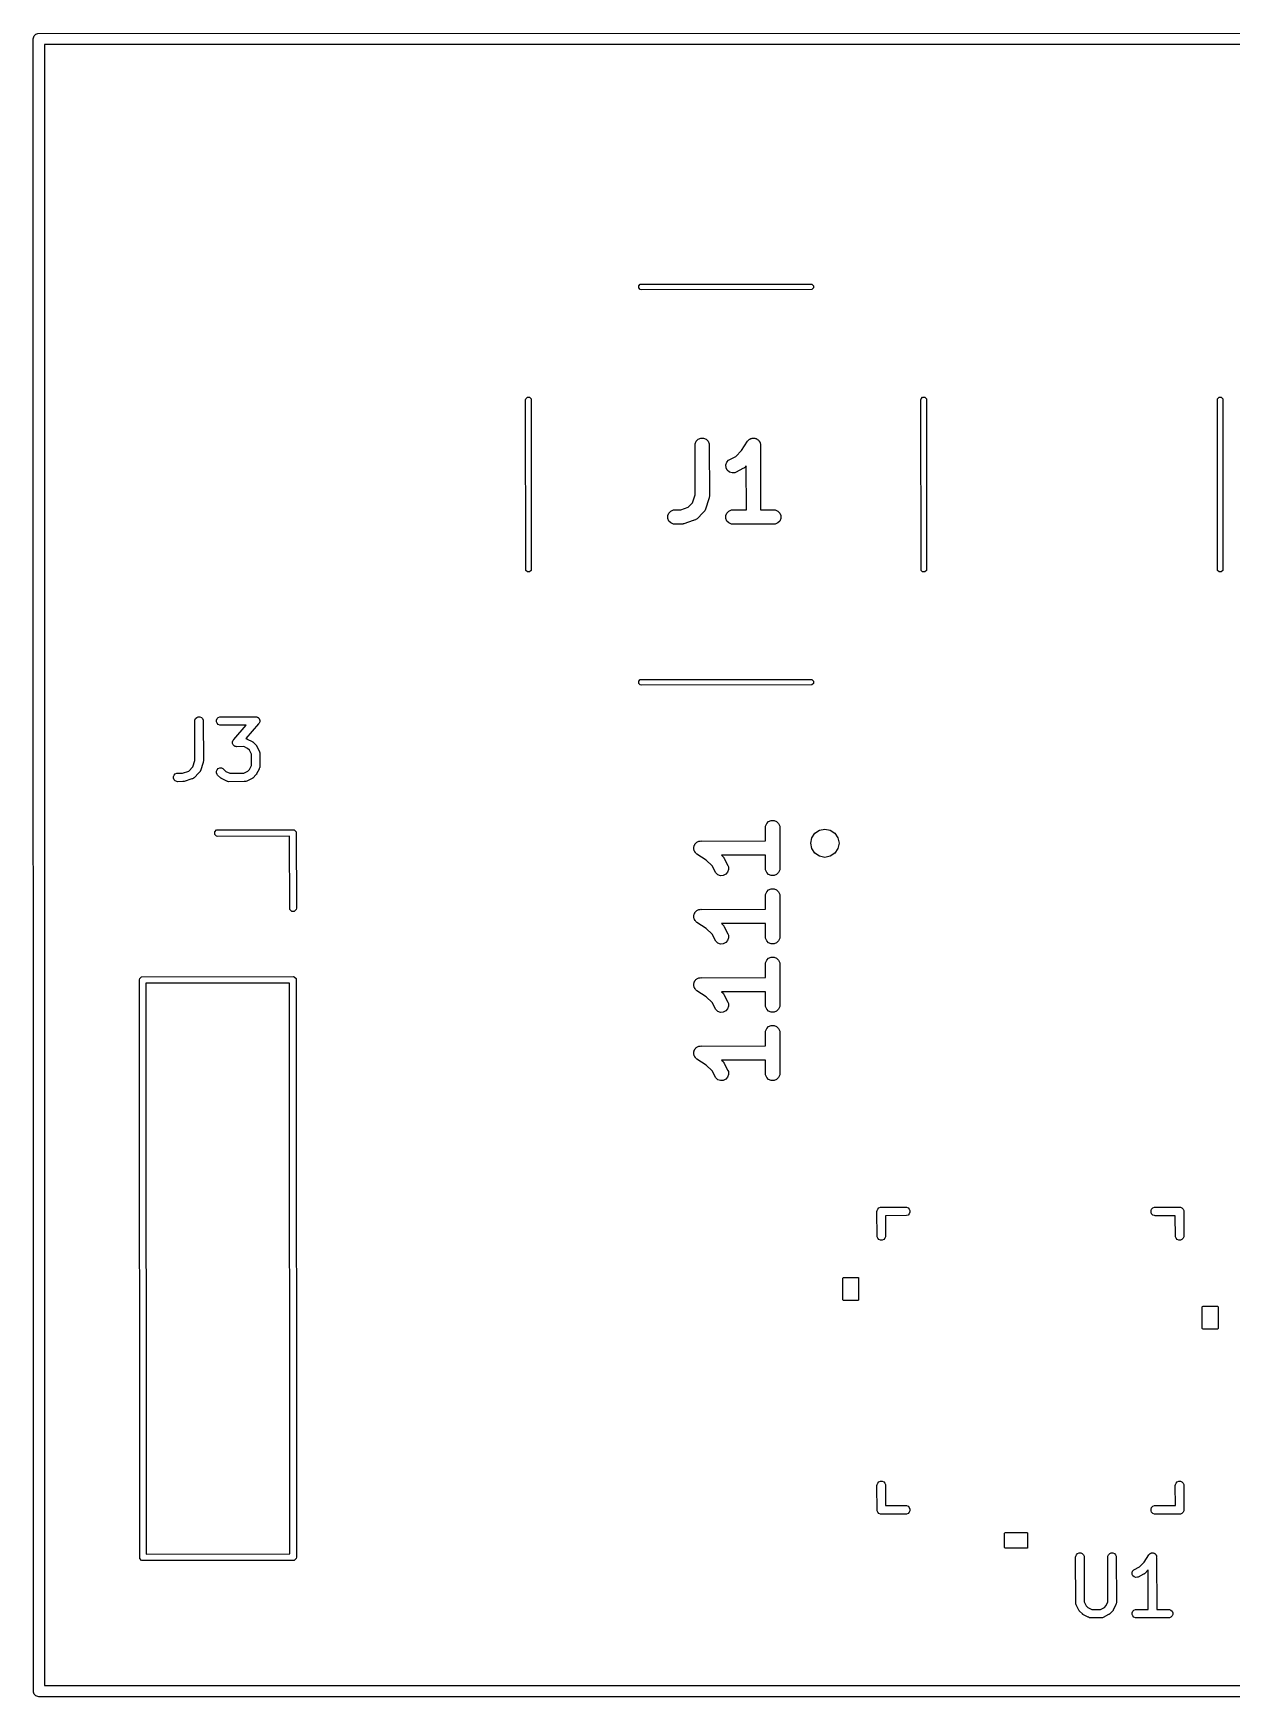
# Model space of a CAD drawing. Extents: x 117 to 159.6, y -111.3 to -81.9.
# Drawn here: x 117.05 to 138.27, y -111.35 to -81.9 of the extents above; entities that cross this region are included whole.
import ezdxf

# ---------------------------------------------------------------- set-up
doc = ezdxf.new("R2010")
doc.units = 0
doc.layers.add('BLACK', color=7, linetype='CONTINUOUS')

msp = doc.modelspace()

# ---------------------------------------------------------------- linework, layer by layer
at = {"layer": 'BLACK', "linetype": 'CONTINUOUS'}
for p, q in [((117.0496, -82), (117.051521, -81.980491)), ((117.051521, -111.269509), (117.0496, -82)), ((117.051521, -81.980491), (117.066453, -81.944443)), ((117.066453, -81.944443), (117.094043, -81.916853)), ((117.094043, -81.916853), (117.130091, -81.901921)), ((117.130091, -81.901921), (159.5, -81.9)), ((159.400006, -82.098084), (117.247686, -82.099995)), ((117.247686, -82.099995), (117.249593, -111.151915)), ((127.773806, -86.370866), (127.800866, -86.343806)), ((127.773806, -86.409134), (127.773806, -86.370866)), ((127.800866, -86.436194), (127.773806, -86.409134)), ((127.800866, -86.343806), (130.82, -86.34)), ((127.82, -86.44), (127.800866, -86.436194)), ((130.839134, -86.436194), (127.82, -86.44)), ((130.82, -86.34), (130.839134, -86.343806)), ((130.839134, -86.343806), (130.866194, -86.370866)), ((130.866194, -86.409134), (130.839134, -86.436194)), ((130.866194, -86.370866), (130.866194, -86.409134)), ((125.773806, -88.370866), (125.800866, -88.343806)), ((125.800866, -88.343806), (125.839134, -88.343806)), ((125.839134, -88.343806), (125.866194, -88.370866)), ((132.773806, -88.370866), (132.800866, -88.343806)), ((132.800866, -88.343806), (132.839134, -88.343806)), ((132.839134, -88.343806), (132.866194, -88.370866)), ((138.023806, -88.370866), (138.050866, -88.343806)), ((138.050866, -88.343806), (138.089134, -88.343806)), ((138.089134, -88.343806), (138.116194, -88.370866)), ((125.77, -88.39), (125.773806, -88.370866)), ((125.773806, -91.409134), (125.77, -88.39)), ((125.866194, -88.370866), (125.87, -91.39)), ((132.77, -88.39), (132.773806, -88.370866)), ((132.773806, -91.409134), (132.77, -88.39)), ((132.866194, -88.370866), (132.87, -91.39)), ((138.02, -88.39), (138.023806, -88.370866)), ((138.023806, -91.409134), (138.02, -88.39)), ((138.116194, -88.370866), (138.12, -91.39)), ((128.769667, -89.194318), (128.772107, -89.169542)), ((128.771971, -90.07443), (128.769667, -89.194318)), ((128.772107, -89.169542), (128.79107, -89.123761)), ((128.79107, -89.123761), (128.82611, -89.088721)), ((128.82611, -89.088721), (128.871891, -89.069758)), ((128.871891, -89.069758), (128.921443, -89.069758)), ((128.921443, -89.069758), (128.967224, -89.088721)), ((128.967224, -89.088721), (129.002264, -89.123761)), ((129.002264, -89.123761), (129.021227, -89.169542)), ((129.021227, -89.169542), (129.023667, -90.101461)), ((129.59116, -89.287885), (129.698138, -89.123871)), ((129.698138, -89.123871), (129.698195, -89.1238)), ((129.698195, -89.1238), (129.698212, -89.123761)), ((129.698212, -89.123761), (129.6983, -89.123672)), ((129.6983, -89.123672), (129.713912, -89.10461)), ((129.713912, -89.10461), (129.724359, -89.097613)), ((129.724359, -89.097613), (129.733252, -89.088721)), ((129.733252, -89.088721), (129.744749, -89.083958)), ((129.744749, -89.083958), (129.755085, -89.077037)), ((129.755085, -89.077037), (129.767412, -89.074571)), ((129.767412, -89.074571), (129.779033, -89.069758)), ((129.779033, -89.069758), (129.791478, -89.069758)), ((129.791478, -89.069758), (129.803677, -89.067318)), ((129.803677, -89.067318), (129.81601, -89.069758)), ((129.81601, -89.069758), (129.828585, -89.069758)), ((129.828585, -89.069758), (129.840082, -89.07452)), ((129.840082, -89.07452), (129.852287, -89.076935)), ((129.852287, -89.076935), (129.862747, -89.083908)), ((129.862747, -89.083908), (129.874366, -89.088721)), ((129.874366, -89.088721), (129.883164, -89.097519)), ((129.883164, -89.097519), (129.893517, -89.104421)), ((129.893517, -89.104421), (129.900513, -89.114868)), ((129.900513, -89.114868), (129.909406, -89.123761)), ((129.909406, -89.123761), (129.914168, -89.135258)), ((129.914168, -89.135258), (129.92109, -89.145594)), ((129.92109, -89.145594), (129.923555, -89.157921)), ((129.923555, -89.157921), (129.928369, -89.169542)), ((129.928369, -89.169542), (129.928392, -89.182105)), ((129.928392, -89.182105), (129.930809, -89.194186)), ((129.930809, -89.194186), (129.928438, -89.20617)), ((129.928438, -89.20617), (129.930571, -90.338085)), ((129.314949, -89.541291), (129.33062, -89.49428)), ((129.33062, -89.49428), (129.363087, -89.456845)), ((129.363087, -89.456845), (129.491278, -89.390287)), ((129.491278, -89.390287), (129.59116, -89.287885)), ((129.318462, -89.590719), (129.314949, -89.541291)), ((129.340622, -89.63504), (129.318462, -89.590719)), ((129.378057, -89.667507), (129.340622, -89.63504)), ((129.425068, -89.683178), (129.378057, -89.667507)), ((129.474496, -89.679665), (129.425068, -89.683178)), ((129.497748, -89.670767), (129.474496, -89.679665)), ((129.618436, -89.608105), (129.497748, -89.670767)), ((129.632463, -89.602295), (129.618436, -89.608105)), ((129.637346, -89.598287), (129.632463, -89.602295)), ((129.63977, -89.597029), (129.637346, -89.598287)), ((129.641968, -89.594493), (129.63977, -89.597029)), ((129.651708, -89.586501), (129.641968, -89.594493)), ((129.677498, -89.560059), (129.651708, -89.586501)), ((129.678965, -90.338903), (129.677498, -89.560059)), ((128.727782, -90.21216), (128.771971, -90.07443)), ((129.023667, -90.101461), (129.022432, -90.114)), ((129.022432, -90.114), (129.02267, -90.117347)), ((128.288297, -90.439542), (128.30726, -90.393761)), ((128.30726, -90.393761), (128.3423, -90.358721)), ((128.3423, -90.358721), (128.388081, -90.339758)), ((128.388081, -90.339758), (128.518346, -90.337576)), ((128.518346, -90.337576), (128.649812, -90.292098)), ((128.649812, -90.292098), (128.727782, -90.21216)), ((128.911503, -90.384494), (128.805041, -90.493644)), ((128.914056, -90.383218), (128.911503, -90.384494)), ((128.92455, -90.371117), (128.914056, -90.383218)), ((128.941787, -90.353446), (128.92455, -90.371117)), ((128.943533, -90.34923), (128.941787, -90.353446)), ((128.946523, -90.345783), (128.943533, -90.34923)), ((128.956673, -90.323051), (128.946523, -90.345783)), ((129.014975, -90.141328), (128.956673, -90.323051)), ((129.021227, -90.126237), (129.014975, -90.141328)), ((129.021851, -90.119899), (129.021227, -90.126237)), ((129.02267, -90.117347), (129.021851, -90.119899)), ((129.316392, -90.439542), (129.335355, -90.393761)), ((129.335355, -90.393761), (129.370395, -90.358721)), ((129.370395, -90.358721), (129.416176, -90.339758)), ((129.416176, -90.339758), (129.678965, -90.338903)), ((129.930571, -90.338085), (130.166667, -90.337318)), ((130.166667, -90.337318), (130.191443, -90.339758)), ((130.191443, -90.339758), (130.237224, -90.358721)), ((130.237224, -90.358721), (130.272264, -90.393761)), ((130.272264, -90.393761), (130.291227, -90.439542)), ((128.288297, -90.489094), (128.288297, -90.439542)), ((128.30726, -90.534875), (128.288297, -90.489094)), ((128.3423, -90.569915), (128.30726, -90.534875)), ((128.388081, -90.588878), (128.3423, -90.569915)), ((128.412857, -90.591318), (128.388081, -90.588878)), ((128.534956, -90.589273), (128.412857, -90.591318)), ((128.549694, -90.590321), (128.534956, -90.589273)), ((128.555837, -90.588923), (128.549694, -90.590321)), ((128.558585, -90.588878), (128.555837, -90.588923)), ((128.561682, -90.587595), (128.558585, -90.588878)), ((128.57397, -90.584801), (128.561682, -90.587595)), ((128.737005, -90.528402), (128.57397, -90.584801)), ((128.740016, -90.528402), (128.737005, -90.528402)), ((128.755262, -90.522086), (128.740016, -90.528402)), ((128.778132, -90.514175), (128.755262, -90.522086)), ((128.78158, -90.511184), (128.778132, -90.514175)), ((128.785796, -90.509438), (128.78158, -90.511184)), ((128.805041, -90.493644), (128.785796, -90.509438)), ((129.316392, -90.489094), (129.316392, -90.439542)), ((129.335355, -90.534875), (129.316392, -90.489094)), ((129.370395, -90.569915), (129.335355, -90.534875)), ((129.416176, -90.588878), (129.370395, -90.569915)), ((129.440952, -90.591318), (129.416176, -90.588878)), ((130.191443, -90.588878), (129.440952, -90.591318)), ((130.237224, -90.569915), (130.191443, -90.588878)), ((130.272264, -90.534875), (130.237224, -90.569915)), ((130.291227, -90.489094), (130.272264, -90.534875)), ((130.291227, -90.439542), (130.291227, -90.489094)), ((125.800866, -91.436194), (125.773806, -91.409134)), ((125.839134, -91.436194), (125.800866, -91.436194)), ((125.866194, -91.409134), (125.839134, -91.436194)), ((125.87, -91.39), (125.866194, -91.409134)), ((132.800866, -91.436194), (132.773806, -91.409134)), ((132.839134, -91.436194), (132.800866, -91.436194)), ((132.866194, -91.409134), (132.839134, -91.436194)), ((132.87, -91.39), (132.866194, -91.409134)), ((138.050866, -91.436194), (138.023806, -91.409134)), ((138.089134, -91.436194), (138.050866, -91.436194)), ((138.116194, -91.409134), (138.089134, -91.436194)), ((138.12, -91.39), (138.116194, -91.409134)), ((127.773806, -93.370866), (127.800866, -93.343806)), ((127.800866, -93.343806), (130.82, -93.34)), ((130.82, -93.34), (130.839134, -93.343806)), ((130.839134, -93.343806), (130.866194, -93.370866)), ((127.773806, -93.409134), (127.773806, -93.370866)), ((127.800866, -93.436194), (127.773806, -93.409134)), ((127.82, -93.44), (127.800866, -93.436194)), ((130.839134, -93.436194), (127.82, -93.44)), ((130.866194, -93.409134), (130.839134, -93.436194)), ((130.866194, -93.370866), (130.866194, -93.409134)), ((119.911666, -94.074819), (119.913107, -94.060187)), ((119.913046, -94.773014), (119.911666, -94.074819)), ((119.913107, -94.060187), (119.924306, -94.033151)), ((119.924306, -94.033151), (119.944998, -94.012459)), ((119.944998, -94.012459), (119.972034, -94.00126)), ((119.972034, -94.00126), (120.001298, -94.00126)), ((120.001298, -94.00126), (120.028334, -94.012459)), ((120.028334, -94.012459), (120.049026, -94.033151)), ((120.049026, -94.033151), (120.060225, -94.060187)), ((120.060225, -94.060187), (120.061666, -94.789104)), ((120.29406, -94.060187), (120.305259, -94.033151)), ((120.29406, -94.089451), (120.29406, -94.060187)), ((120.305259, -94.116487), (120.29406, -94.089451)), ((120.305259, -94.033151), (120.325951, -94.012459)), ((120.325951, -94.137179), (120.305259, -94.116487)), ((120.325951, -94.012459), (120.352987, -94.00126)), ((120.352987, -94.148378), (120.325951, -94.137179)), ((120.352987, -94.00126), (120.986666, -93.999819)), ((120.367619, -94.149819), (120.352987, -94.148378)), ((120.82289, -94.148783), (120.367619, -94.149819)), ((120.599105, -94.40597), (120.82289, -94.148783)), ((121.040893, -94.124619), (120.81571, -94.383413)), ((120.986666, -93.999819), (120.994404, -94.000581)), ((120.994404, -94.000581), (120.996372, -94.00045)), ((120.996372, -94.00045), (120.997727, -94.000908)), ((120.997727, -94.000908), (121.001298, -94.00126)), ((121.001298, -94.00126), (121.012555, -94.005923)), ((121.012555, -94.005923), (121.024093, -94.009825)), ((121.024093, -94.009825), (121.025997, -94.01149)), ((121.025997, -94.01149), (121.028334, -94.012459)), ((121.028334, -94.012459), (121.036944, -94.021069)), ((121.036944, -94.021069), (121.046117, -94.029095)), ((121.049026, -94.116487), (121.040893, -94.124619)), ((121.046117, -94.029095), (121.047239, -94.031364)), ((121.047239, -94.031364), (121.049026, -94.033151)), ((121.049026, -94.033151), (121.053686, -94.044401)), ((121.049985, -94.11417), (121.049026, -94.116487)), ((121.05166, -94.112246), (121.049985, -94.11417)), ((121.055561, -94.100708), (121.05166, -94.112246)), ((121.053686, -94.044401), (121.059089, -94.055327)), ((121.060225, -94.089451), (121.055561, -94.100708)), ((121.059089, -94.055327), (121.059257, -94.05785)), ((121.059257, -94.05785), (121.060225, -94.060187)), ((121.060225, -94.060187), (121.060225, -94.072371)), ((121.060225, -94.072371), (121.061035, -94.084525)), ((121.061035, -94.084525), (121.060225, -94.08692)), ((121.060225, -94.08692), (121.060225, -94.089451)), ((120.578964, -94.446065), (120.579774, -94.443669)), ((120.579774, -94.458218), (120.578964, -94.446065)), ((120.579774, -94.441139), (120.584437, -94.429881)), ((120.579774, -94.443669), (120.579774, -94.441139)), ((120.579774, -94.470403), (120.579774, -94.458218)), ((120.580741, -94.472739), (120.579774, -94.470403)), ((120.58091, -94.475263), (120.580741, -94.472739)), ((120.586312, -94.486188), (120.58091, -94.475263)), ((120.584437, -94.429881), (120.588339, -94.418344)), ((120.590973, -94.497439), (120.586312, -94.486188)), ((120.588339, -94.418344), (120.590013, -94.416419)), ((120.590013, -94.416419), (120.590973, -94.414103)), ((120.590973, -94.414103), (120.599105, -94.40597)), ((120.592759, -94.499225), (120.590973, -94.497439)), ((120.593882, -94.501495), (120.592759, -94.499225)), ((120.603054, -94.50952), (120.593882, -94.501495)), ((120.611665, -94.518131), (120.603054, -94.50952)), ((120.614001, -94.519099), (120.611665, -94.518131)), ((120.615906, -94.520765), (120.614001, -94.519099)), ((120.627443, -94.524666), (120.615906, -94.520765)), ((120.638701, -94.52933), (120.627443, -94.524666)), ((120.642271, -94.529681), (120.638701, -94.52933)), ((120.643627, -94.53014), (120.642271, -94.529681)), ((120.645594, -94.530008), (120.643627, -94.53014)), ((120.653333, -94.530771), (120.645594, -94.530008)), ((120.776642, -94.529642), (120.653333, -94.530771)), ((120.845024, -94.562823), (120.776642, -94.529642)), ((120.81571, -94.383413), (120.815999, -94.383434)), ((120.815999, -94.383434), (120.828992, -94.389738)), ((120.828992, -94.389738), (120.837858, -94.393411)), ((120.837858, -94.393411), (120.83908, -94.394633)), ((120.83908, -94.394633), (120.924969, -94.436308)), ((120.924969, -94.436308), (120.931268, -94.440272)), ((120.931268, -94.440272), (120.933096, -94.44103)), ((120.933096, -94.44103), (120.934266, -94.44216)), ((120.934266, -94.44216), (120.937412, -94.44414)), ((120.937412, -94.44414), (120.943044, -94.450634)), ((120.943044, -94.450634), (120.99208, -94.497976)), ((120.99208, -94.497976), (120.996798, -94.503725)), ((120.996798, -94.503725), (120.998297, -94.505025)), ((120.998297, -94.505025), (120.999024, -94.506438)), ((120.999024, -94.506438), (121.001407, -94.509341)), ((121.001407, -94.509341), (121.005056, -94.518151)), ((121.005056, -94.518151), (121.053748, -94.612706)), ((119.875195, -94.889957), (119.913046, -94.773014)), ((120.056347, -94.813096), (120.010198, -94.955678)), ((120.060225, -94.803736), (120.056347, -94.813096)), ((120.060595, -94.799972), (120.060225, -94.803736)), ((120.061077, -94.798485), (120.060595, -94.799972)), ((120.061666, -94.789104), (120.060936, -94.79651)), ((120.060936, -94.79651), (120.061077, -94.798485)), ((120.876351, -94.593067), (120.845024, -94.562823)), ((120.911754, -94.661818), (120.876351, -94.593067)), ((120.91291, -94.864554), (120.911754, -94.661818)), ((121.053748, -94.612706), (121.059003, -94.626437)), ((121.059003, -94.626437), (121.059194, -94.629126)), ((121.059194, -94.629126), (121.060225, -94.631615)), ((121.060225, -94.631615), (121.060299, -94.644684)), ((121.060299, -94.644684), (121.061077, -94.655627)), ((121.061077, -94.655627), (121.060373, -94.657736)), ((121.060373, -94.657736), (121.061666, -94.884342)), ((119.532155, -95.060187), (119.543354, -95.033151)), ((119.532155, -95.089451), (119.532155, -95.060187)), ((119.543354, -95.116487), (119.532155, -95.089451)), ((119.543354, -95.033151), (119.564046, -95.012459)), ((119.564046, -95.137179), (119.543354, -95.116487)), ((119.564046, -95.012459), (119.591082, -95.00126)), ((119.591082, -95.00126), (119.692165, -94.999934)), ((119.692165, -94.999934), (119.805437, -94.961076)), ((119.856459, -95.100759), (119.724669, -95.14597)), ((119.805437, -94.961076), (119.875195, -94.889957)), ((119.858441, -95.100759), (119.856459, -95.100759)), ((119.867993, -95.096802), (119.858441, -95.100759)), ((119.880951, -95.092357), (119.867993, -95.096802)), ((119.882986, -95.090591), (119.880951, -95.092357)), ((119.885477, -95.08956), (119.882986, -95.090591)), ((119.896842, -95.080233), (119.885477, -95.08956)), ((119.983325, -94.992063), (119.896842, -95.080233)), ((119.98503, -94.991211), (119.983325, -94.992063)), ((119.991665, -94.98356), (119.98503, -94.991211)), ((120.001408, -94.973628), (119.991665, -94.98356)), ((120.002438, -94.971139), (120.001408, -94.973628)), ((120.004204, -94.969104), (120.002438, -94.971139)), ((120.010198, -94.955678), (120.004204, -94.969104)), ((120.29406, -94.964948), (120.305259, -94.937912)), ((120.29406, -94.994211), (120.29406, -94.964948)), ((120.305258, -95.021247), (120.29406, -94.994211)), ((120.314585, -95.032612), (120.305258, -95.021247)), ((120.305259, -94.937912), (120.325952, -94.917219)), ((120.36362, -95.079953), (120.314585, -95.032612)), ((120.325952, -94.917219), (120.352988, -94.906021)), ((120.352988, -94.906021), (120.382251, -94.906021)), ((120.369254, -95.08645), (120.36362, -95.079953)), ((120.372399, -95.088429), (120.369254, -95.08645)), ((120.37357, -95.08956), (120.372399, -95.088429)), ((120.375397, -95.090317), (120.37357, -95.08956)), ((120.381697, -95.094282), (120.375397, -95.090317)), ((120.467586, -95.135957), (120.381697, -95.094282)), ((120.382251, -94.906021), (120.409287, -94.91722)), ((120.409287, -94.91722), (120.461642, -94.967767)), ((120.461642, -94.967767), (120.530327, -95.001094)), ((120.530327, -95.001094), (120.780646, -94.999893)), ((120.780646, -94.999893), (120.849368, -94.964504)), ((120.924285, -95.093209), (120.829731, -95.141901)), ((120.849368, -94.964504), (120.879614, -94.933175)), ((120.879614, -94.933175), (120.91291, -94.864554)), ((120.933096, -95.08956), (120.924285, -95.093209)), ((120.935998, -95.087177), (120.933096, -95.08956)), ((120.937412, -95.08645), (120.935998, -95.087177)), ((120.938712, -95.08495), (120.937412, -95.08645)), ((120.944462, -95.080232), (120.938712, -95.08495)), ((120.991803, -95.031195), (120.944462, -95.080232)), ((120.998297, -95.025564), (120.991803, -95.031195)), ((121.000276, -95.022418), (120.998297, -95.025564)), ((121.001408, -95.021247), (121.000276, -95.022418)), ((121.002165, -95.019417), (121.001408, -95.021247)), ((121.006129, -95.013121), (121.002165, -95.019417)), ((121.047804, -94.927231), (121.006129, -95.013121)), ((121.049026, -94.92601), (121.047804, -94.927231)), ((121.052695, -94.91715), (121.049026, -94.92601)), ((121.059003, -94.904152), (121.052695, -94.91715)), ((121.059194, -94.901462), (121.059003, -94.904152)), ((121.060225, -94.898974), (121.059194, -94.901462)), ((121.061666, -94.884342), (121.060225, -94.898974)), ((119.591082, -95.148378), (119.564046, -95.137179)), ((119.605714, -95.149819), (119.591082, -95.148378)), ((119.701031, -95.148568), (119.605714, -95.149819)), ((119.710332, -95.14923), (119.701031, -95.148568)), ((119.713986, -95.148398), (119.710332, -95.14923)), ((119.715584, -95.148378), (119.713986, -95.148398)), ((119.717415, -95.147619), (119.715584, -95.148378)), ((119.724669, -95.14597), (119.717415, -95.147619)), ((120.468808, -95.137179), (120.467586, -95.135957)), ((120.477667, -95.140848), (120.468808, -95.137179)), ((120.490666, -95.147156), (120.477667, -95.140848)), ((120.493355, -95.147347), (120.490666, -95.147156)), ((120.495844, -95.148378), (120.493355, -95.147347)), ((120.510476, -95.149819), (120.495844, -95.148378)), ((120.78463, -95.148503), (120.510476, -95.149819)), ((120.786809, -95.14923), (120.78463, -95.148503)), ((120.797929, -95.148439), (120.786809, -95.14923)), ((120.810822, -95.148378), (120.797929, -95.148439)), ((120.813311, -95.147346), (120.810822, -95.148378)), ((120.815999, -95.147156), (120.813311, -95.147346)), ((120.829731, -95.141901), (120.815999, -95.147156)), ((120.264567, -96.037039), (120.297039, -96.004567)), ((120.297039, -96.004567), (121.65, -96)), ((121.65, -96), (121.672961, -96.004567)), ((121.672961, -96.004567), (121.705433, -96.037039)), ((130.017318, -95.962856), (130.019758, -95.93808)), ((130.018085, -96.198951), (130.017318, -95.962856)), ((130.019758, -95.93808), (130.038721, -95.892299)), ((130.038721, -95.892299), (130.073761, -95.857259)), ((130.073761, -95.857259), (130.119542, -95.838296)), ((130.119542, -95.838296), (130.169094, -95.838296)), ((130.169094, -95.838296), (130.214875, -95.857259)), ((130.214875, -95.857259), (130.249915, -95.892299)), ((130.249915, -95.892299), (130.268878, -95.93808)), ((130.268878, -95.93808), (130.271318, -96.688571)), ((130.974329, -96.00903), (131.07, -95.99)), ((131.07, -95.99), (131.165671, -96.00903)), ((120.264567, -96.082961), (120.264567, -96.037039)), ((120.297039, -96.115433), (120.264567, -96.082961)), ((120.32, -96.12), (120.297039, -96.115433)), ((121.590188, -96.115712), (120.32, -96.12)), ((121.594567, -97.412961), (121.590188, -96.115712)), ((121.705433, -96.037039), (121.71, -97.39)), ((128.749758, -96.300938), (128.75452, -96.28944)), ((128.749758, -96.313512), (128.749758, -96.300938)), ((128.75452, -96.28944), (128.756935, -96.277235)), ((128.756935, -96.277235), (128.763909, -96.266773)), ((128.763909, -96.266773), (128.768721, -96.255157)), ((128.768721, -96.255157), (128.777519, -96.246359)), ((128.777519, -96.246359), (128.784421, -96.236006)), ((128.784421, -96.236006), (128.794869, -96.229008)), ((128.794869, -96.229008), (128.803761, -96.220117)), ((128.803761, -96.220117), (128.815255, -96.215355)), ((128.815255, -96.215355), (128.825594, -96.208432)), ((128.825594, -96.208432), (128.837924, -96.205965)), ((128.837924, -96.205965), (128.849542, -96.201154)), ((128.849542, -96.201154), (128.862103, -96.20113)), ((128.862103, -96.20113), (128.874186, -96.198714)), ((128.874186, -96.198714), (128.88617, -96.201084)), ((128.88617, -96.201084), (130.018085, -96.198951)), ((130.82, -96.24), (130.83903, -96.144329)), ((130.83903, -96.335671), (130.82, -96.24)), ((130.83903, -96.144329), (130.893223, -96.063223)), ((130.893223, -96.063223), (130.974329, -96.00903)), ((131.165671, -96.00903), (131.246777, -96.063223)), ((131.246777, -96.063223), (131.30097, -96.144329)), ((131.30097, -96.144329), (131.32, -96.24)), ((131.32, -96.24), (131.30097, -96.335671)), ((128.747318, -96.325846), (128.749758, -96.313512)), ((128.749758, -96.338046), (128.747318, -96.325846)), ((128.749758, -96.35049), (128.749758, -96.338046)), ((128.754569, -96.362107), (128.749758, -96.35049)), ((128.757036, -96.374438), (128.754569, -96.362107)), ((128.763959, -96.384776), (128.757036, -96.374438)), ((128.768721, -96.396271), (128.763959, -96.384776)), ((128.777612, -96.405162), (128.768721, -96.396271)), ((128.78461, -96.415611), (128.777612, -96.405162)), ((128.803666, -96.431216), (128.78461, -96.415611)), ((128.803761, -96.431311), (128.803666, -96.431216)), ((128.803803, -96.431328), (128.803761, -96.431311)), ((128.803871, -96.431384), (128.803803, -96.431328)), ((128.967884, -96.538361), (128.803871, -96.431384)), ((129.070286, -96.638242), (128.967884, -96.538361)), ((130.018903, -96.450557), (129.240059, -96.452024)), ((129.240059, -96.452024), (129.266501, -96.477815)), ((129.266501, -96.477815), (129.274493, -96.487554)), ((129.274493, -96.487554), (129.277029, -96.489753)), ((129.277029, -96.489753), (129.278287, -96.492176)), ((129.278287, -96.492176), (129.282295, -96.49706)), ((129.282295, -96.49706), (129.288104, -96.511085)), ((129.288104, -96.511085), (129.350767, -96.631775)), ((130.019758, -96.713347), (130.018903, -96.450557)), ((130.893223, -96.416777), (130.83903, -96.335671)), ((130.974329, -96.47097), (130.893223, -96.416777)), ((131.07, -96.49), (130.974329, -96.47097)), ((131.165671, -96.47097), (131.07, -96.49)), ((131.246777, -96.416777), (131.165671, -96.47097)), ((131.30097, -96.335671), (131.246777, -96.416777)), ((129.136845, -96.766436), (129.070286, -96.638242)), ((129.17428, -96.798903), (129.136845, -96.766436)), ((129.221291, -96.814574), (129.17428, -96.798903)), ((129.270719, -96.811061), (129.221291, -96.814574)), ((129.31504, -96.788901), (129.270719, -96.811061)), ((129.347507, -96.751466), (129.31504, -96.788901)), ((129.363178, -96.704455), (129.347507, -96.751466)), ((129.350767, -96.631775), (129.359665, -96.655027)), ((129.359665, -96.655027), (129.363178, -96.704455)), ((130.038721, -96.759128), (130.019758, -96.713347)), ((130.073761, -96.794168), (130.038721, -96.759128)), ((130.119542, -96.813131), (130.073761, -96.794168)), ((130.169094, -96.813131), (130.119542, -96.813131)), ((130.214875, -96.794168), (130.169094, -96.813131)), ((130.249915, -96.759128), (130.214875, -96.794168)), ((130.268878, -96.713347), (130.249915, -96.759128)), ((130.271318, -96.688571), (130.268878, -96.713347)), ((130.017318, -97.17238), (130.019758, -97.147604)), ((130.018085, -97.408475), (130.017318, -97.17238)), ((130.019758, -97.147604), (130.038721, -97.101823)), ((130.038721, -97.101823), (130.073761, -97.066783)), ((130.073761, -97.066783), (130.119542, -97.04782)), ((130.119542, -97.04782), (130.169094, -97.04782)), ((130.169094, -97.04782), (130.214875, -97.066783)), ((130.214875, -97.066783), (130.249915, -97.101823)), ((130.249915, -97.101823), (130.268878, -97.147604)), ((130.268878, -97.147604), (130.271318, -97.898095)), ((121.627039, -97.445433), (121.594567, -97.412961)), ((121.672961, -97.445433), (121.627039, -97.445433)), ((121.705433, -97.412961), (121.672961, -97.445433)), ((121.71, -97.39), (121.705433, -97.412961)), ((128.756935, -97.486759), (128.763909, -97.476297)), ((128.763909, -97.476297), (128.768721, -97.464681)), ((128.768721, -97.464681), (128.777519, -97.455883)), ((128.777519, -97.455883), (128.784421, -97.44553)), ((128.784421, -97.44553), (128.794869, -97.438532)), ((128.794869, -97.438532), (128.803761, -97.429641)), ((128.803761, -97.429641), (128.815255, -97.424879)), ((128.815255, -97.424879), (128.825594, -97.417956)), ((128.825594, -97.417956), (128.837924, -97.415489)), ((128.837924, -97.415489), (128.849542, -97.410678)), ((128.849542, -97.410678), (128.862103, -97.410654)), ((128.862103, -97.410654), (128.874186, -97.408238)), ((128.874186, -97.408238), (128.88617, -97.410608)), ((128.88617, -97.410608), (130.018085, -97.408475)), ((128.747318, -97.53537), (128.749758, -97.523036)), ((128.749758, -97.54757), (128.747318, -97.53537)), ((128.749758, -97.510462), (128.75452, -97.498964)), ((128.749758, -97.523036), (128.749758, -97.510462)), ((128.749758, -97.560014), (128.749758, -97.54757)), ((128.754569, -97.571631), (128.749758, -97.560014)), ((128.75452, -97.498964), (128.756935, -97.486759)), ((128.757036, -97.583962), (128.754569, -97.571631)), ((128.763959, -97.5943), (128.757036, -97.583962)), ((128.768721, -97.605795), (128.763959, -97.5943)), ((128.777612, -97.614686), (128.768721, -97.605795)), ((128.78461, -97.625135), (128.777612, -97.614686)), ((128.803666, -97.64074), (128.78461, -97.625135)), ((128.803761, -97.640835), (128.803666, -97.64074)), ((128.803803, -97.640852), (128.803761, -97.640835)), ((128.803871, -97.640908), (128.803803, -97.640852)), ((128.967884, -97.747885), (128.803871, -97.640908)), ((129.070286, -97.847766), (128.967884, -97.747885)), ((130.018903, -97.660081), (129.240059, -97.661548)), ((129.240059, -97.661548), (129.266501, -97.687339)), ((129.266501, -97.687339), (129.274493, -97.697078)), ((129.274493, -97.697078), (129.277029, -97.699277)), ((129.277029, -97.699277), (129.278287, -97.7017)), ((129.278287, -97.7017), (129.282295, -97.706584)), ((129.282295, -97.706584), (129.288104, -97.720609)), ((129.288104, -97.720609), (129.350767, -97.841299)), ((130.019758, -97.922871), (130.018903, -97.660081)), ((129.136845, -97.97596), (129.070286, -97.847766)), ((129.17428, -98.008427), (129.136845, -97.97596)), ((129.221291, -98.024098), (129.17428, -98.008427)), ((129.270719, -98.020585), (129.221291, -98.024098)), ((129.31504, -97.998425), (129.270719, -98.020585)), ((129.347507, -97.96099), (129.31504, -97.998425)), ((129.363178, -97.913979), (129.347507, -97.96099)), ((129.350767, -97.841299), (129.359665, -97.864551)), ((129.359665, -97.864551), (129.363178, -97.913979)), ((130.038721, -97.968652), (130.019758, -97.922871)), ((130.073761, -98.003692), (130.038721, -97.968652)), ((130.119542, -98.022655), (130.073761, -98.003692)), ((130.169094, -98.022655), (130.119542, -98.022655)), ((130.214875, -98.003692), (130.169094, -98.022655)), ((130.249915, -97.968652), (130.214875, -98.003692)), ((130.268878, -97.922871), (130.249915, -97.968652)), ((130.271318, -97.898095), (130.268878, -97.922871)), ((130.017318, -98.381904), (130.019758, -98.357128)), ((130.019758, -98.357128), (130.038721, -98.311347)), ((130.038721, -98.311347), (130.073761, -98.276307)), ((130.073761, -98.276307), (130.119542, -98.257344)), ((130.119542, -98.257344), (130.169094, -98.257344)), ((130.169094, -98.257344), (130.214875, -98.276307)), ((130.214875, -98.276307), (130.249915, -98.311347)), ((130.249915, -98.311347), (130.268878, -98.357128)), ((130.268878, -98.357128), (130.271318, -99.107619)), ((118.93, -98.66), (118.934567, -98.637039)), ((118.934567, -98.637039), (118.967039, -98.604567)), ((118.967039, -98.604567), (121.65, -98.6)), ((121.65, -98.6), (121.672961, -98.604567)), ((121.672961, -98.604567), (121.705433, -98.637039)), ((121.705433, -98.637039), (121.71, -108.88)), ((128.777519, -98.665407), (128.784421, -98.655054)), ((128.784421, -98.655054), (128.794869, -98.648056)), ((128.794869, -98.648056), (128.803761, -98.639165)), ((128.803761, -98.639165), (128.815255, -98.634403)), ((128.815255, -98.634403), (128.825594, -98.62748)), ((128.825594, -98.62748), (128.837924, -98.625013)), ((128.837924, -98.625013), (128.849542, -98.620202)), ((128.849542, -98.620202), (128.862103, -98.620178)), ((128.862103, -98.620178), (128.874186, -98.617762)), ((128.874186, -98.617762), (128.88617, -98.620132)), ((128.88617, -98.620132), (130.018085, -98.617999)), ((130.018085, -98.617999), (130.017318, -98.381904)), ((118.934567, -108.902961), (118.93, -98.66)), ((121.590024, -98.715574), (119.045469, -98.719905)), ((119.045469, -98.719905), (119.049975, -108.824425)), ((121.59453, -108.820094), (121.590024, -98.715574)), ((128.747318, -98.744894), (128.749758, -98.73256)), ((128.749758, -98.757094), (128.747318, -98.744894)), ((128.749758, -98.719986), (128.75452, -98.708488)), ((128.749758, -98.73256), (128.749758, -98.719986)), ((128.749758, -98.769538), (128.749758, -98.757094)), ((128.754569, -98.781155), (128.749758, -98.769538)), ((128.75452, -98.708488), (128.756935, -98.696283)), ((128.757036, -98.793486), (128.754569, -98.781155)), ((128.756935, -98.696283), (128.763909, -98.685821)), ((128.763959, -98.803824), (128.757036, -98.793486)), ((128.763909, -98.685821), (128.768721, -98.674205)), ((128.768721, -98.815319), (128.763959, -98.803824)), ((128.768721, -98.674205), (128.777519, -98.665407)), ((128.777612, -98.82421), (128.768721, -98.815319)), ((128.78461, -98.834659), (128.777612, -98.82421)), ((128.803666, -98.850264), (128.78461, -98.834659)), ((128.803761, -98.850359), (128.803666, -98.850264)), ((128.803803, -98.850376), (128.803761, -98.850359)), ((128.803871, -98.850432), (128.803803, -98.850376)), ((128.967884, -98.957409), (128.803871, -98.850432)), ((130.018903, -98.869605), (129.240059, -98.871072)), ((129.240059, -98.871072), (129.266501, -98.896863)), ((129.266501, -98.896863), (129.274493, -98.906602)), ((129.274493, -98.906602), (129.277029, -98.908801)), ((129.277029, -98.908801), (129.278287, -98.911224)), ((129.278287, -98.911224), (129.282295, -98.916108)), ((129.282295, -98.916108), (129.288104, -98.930133)), ((129.288104, -98.930133), (129.350767, -99.050823)), ((130.019758, -99.132395), (130.018903, -98.869605)), ((129.070286, -99.05729), (128.967884, -98.957409)), ((129.136845, -99.185484), (129.070286, -99.05729)), ((129.17428, -99.217951), (129.136845, -99.185484)), ((129.221291, -99.233622), (129.17428, -99.217951)), ((129.270719, -99.230109), (129.221291, -99.233622)), ((129.31504, -99.207949), (129.270719, -99.230109)), ((129.347507, -99.170514), (129.31504, -99.207949)), ((129.363178, -99.123503), (129.347507, -99.170514)), ((129.350767, -99.050823), (129.359665, -99.074075)), ((129.359665, -99.074075), (129.363178, -99.123503)), ((130.038721, -99.178176), (130.019758, -99.132395)), ((130.073761, -99.213216), (130.038721, -99.178176)), ((130.119542, -99.232179), (130.073761, -99.213216)), ((130.169094, -99.232179), (130.119542, -99.232179)), ((130.214875, -99.213216), (130.169094, -99.232179)), ((130.249915, -99.178176), (130.214875, -99.213216)), ((130.268878, -99.132395), (130.249915, -99.178176)), ((130.271318, -99.107619), (130.268878, -99.132395)), ((130.019758, -99.566652), (130.038721, -99.520871)), ((130.038721, -99.520871), (130.073761, -99.485831)), ((130.073761, -99.485831), (130.119542, -99.466868)), ((130.119542, -99.466868), (130.169094, -99.466868)), ((130.169094, -99.466868), (130.214875, -99.485831)), ((130.214875, -99.485831), (130.249915, -99.520871)), ((130.249915, -99.520871), (130.268878, -99.566652)), ((128.825594, -99.837004), (128.837924, -99.834537)), ((128.837924, -99.834537), (128.849542, -99.829726)), ((128.849542, -99.829726), (128.862103, -99.829702)), ((128.862103, -99.829702), (128.874186, -99.827286)), ((128.874186, -99.827286), (128.88617, -99.829656)), ((128.88617, -99.829656), (130.018085, -99.827523)), ((130.017318, -99.591428), (130.019758, -99.566652)), ((130.018085, -99.827523), (130.017318, -99.591428)), ((130.268878, -99.566652), (130.271318, -100.317143)), ((128.747318, -99.954418), (128.749758, -99.942084)), ((128.749758, -99.966618), (128.747318, -99.954418)), ((128.749758, -99.92951), (128.75452, -99.918012)), ((128.749758, -99.942084), (128.749758, -99.92951)), ((128.749758, -99.979062), (128.749758, -99.966618)), ((128.754569, -99.990679), (128.749758, -99.979062)), ((128.75452, -99.918012), (128.756935, -99.905807)), ((128.757036, -100.00301), (128.754569, -99.990679)), ((128.756935, -99.905807), (128.763909, -99.895345)), ((128.763959, -100.013348), (128.757036, -100.00301)), ((128.763909, -99.895345), (128.768721, -99.883729)), ((128.768721, -100.024843), (128.763959, -100.013348)), ((128.768721, -99.883729), (128.777519, -99.874931)), ((128.777612, -100.033734), (128.768721, -100.024843)), ((128.777519, -99.874931), (128.784421, -99.864578)), ((128.78461, -100.044183), (128.777612, -100.033734)), ((128.784421, -99.864578), (128.794869, -99.85758)), ((128.803666, -100.059788), (128.78461, -100.044183)), ((128.794869, -99.85758), (128.803761, -99.848689)), ((128.803761, -100.059883), (128.803666, -100.059788)), ((128.803761, -99.848689), (128.815255, -99.843927)), ((128.803803, -100.0599), (128.803761, -100.059883)), ((128.803871, -100.059956), (128.803803, -100.0599)), ((128.967884, -100.166933), (128.803871, -100.059956)), ((128.815255, -99.843927), (128.825594, -99.837004)), ((130.018903, -100.079129), (129.240059, -100.080596)), ((129.240059, -100.080596), (129.266501, -100.106387)), ((129.266501, -100.106387), (129.274493, -100.116126)), ((129.274493, -100.116126), (129.277029, -100.118325)), ((129.277029, -100.118325), (129.278287, -100.120748)), ((129.278287, -100.120748), (129.282295, -100.125632)), ((129.282295, -100.125632), (129.288104, -100.139657)), ((130.019758, -100.341919), (130.018903, -100.079129)), ((129.070286, -100.266814), (128.967884, -100.166933)), ((129.136845, -100.395008), (129.070286, -100.266814)), ((129.17428, -100.427475), (129.136845, -100.395008)), ((129.31504, -100.417473), (129.270719, -100.439633)), ((129.288104, -100.139657), (129.350767, -100.260347)), ((129.347507, -100.380038), (129.31504, -100.417473)), ((129.363178, -100.333027), (129.347507, -100.380038)), ((129.350767, -100.260347), (129.359665, -100.283599)), ((129.359665, -100.283599), (129.363178, -100.333027)), ((130.038721, -100.3877), (130.019758, -100.341919)), ((130.073761, -100.42274), (130.038721, -100.3877)), ((130.119542, -100.441703), (130.073761, -100.42274)), ((130.214875, -100.42274), (130.169094, -100.441703)), ((130.249915, -100.3877), (130.214875, -100.42274)), ((130.268878, -100.341919), (130.249915, -100.3877)), ((130.271318, -100.317143), (130.268878, -100.341919)), ((129.221291, -100.443146), (129.17428, -100.427475)), ((129.270719, -100.439633), (129.221291, -100.443146)), ((130.169094, -100.441703), (130.119542, -100.441703)), ((131.9922, -102.7584), (131.993664, -102.743534)), ((131.993664, -103.205066), (131.9922, -102.7584)), ((131.993664, -102.743534), (132.005042, -102.716066)), ((132.005042, -102.716066), (132.026066, -102.695042)), ((132.026066, -102.695042), (132.053534, -102.683664)), ((132.053534, -102.683664), (132.5002, -102.6822)), ((132.5002, -102.6822), (132.515066, -102.683664)), ((132.515066, -102.683664), (132.542534, -102.695042)), ((132.542534, -102.695042), (132.563558, -102.716066)), ((132.563558, -102.716066), (132.574936, -102.743534)), ((132.574936, -102.773266), (132.563558, -102.800734)), ((132.574936, -102.743534), (132.574936, -102.773266)), ((136.845064, -102.743534), (136.856442, -102.716066)), ((136.845064, -102.773266), (136.845064, -102.743534)), ((136.856442, -102.800734), (136.845064, -102.773266)), ((136.856442, -102.716066), (136.877466, -102.695042)), ((136.877466, -102.695042), (136.904934, -102.683664)), ((136.904934, -102.683664), (137.3516, -102.6822)), ((137.3516, -102.6822), (137.366466, -102.683664)), ((137.366466, -102.683664), (137.393934, -102.695042)), ((137.393934, -102.695042), (137.414958, -102.716066)), ((137.414958, -102.716066), (137.426336, -102.743534)), ((137.426336, -102.743534), (137.4278, -103.1902)), ((132.515066, -102.833136), (132.143433, -102.834354)), ((132.143433, -102.834354), (132.1446, -103.1902)), ((132.542534, -102.821758), (132.515066, -102.833136)), ((132.563558, -102.800734), (132.542534, -102.821758)), ((136.877466, -102.821758), (136.856442, -102.800734)), ((136.904934, -102.833136), (136.877466, -102.821758)), ((136.9198, -102.8346), (136.904934, -102.833136)), ((137.275645, -102.833433), (136.9198, -102.8346)), ((137.276864, -103.205066), (137.275645, -102.833433)), ((132.005042, -103.232534), (131.993664, -103.205066)), ((132.026066, -103.253558), (132.005042, -103.232534)), ((132.053534, -103.264936), (132.026066, -103.253558)), ((132.083266, -103.264936), (132.053534, -103.264936)), ((132.110734, -103.253558), (132.083266, -103.264936)), ((132.131758, -103.232534), (132.110734, -103.253558)), ((132.143136, -103.205066), (132.131758, -103.232534)), ((132.1446, -103.1902), (132.143136, -103.205066)), ((137.288242, -103.232534), (137.276864, -103.205066)), ((137.309266, -103.253558), (137.288242, -103.232534)), ((137.336734, -103.264936), (137.309266, -103.253558)), ((137.366466, -103.264936), (137.336734, -103.264936)), ((137.393934, -103.253558), (137.366466, -103.264936)), ((137.414958, -103.232534), (137.393934, -103.253558)), ((137.426336, -103.205066), (137.414958, -103.232534)), ((137.4278, -103.1902), (137.426336, -103.205066)), ((131.3874, -103.9395), (131.39112, -103.93052)), ((131.3874, -104.3205), (131.3874, -103.9395)), ((131.39112, -103.93052), (131.4001, -103.9268)), ((131.4001, -103.9268), (131.6541, -103.9268)), ((131.6541, -103.9268), (131.66308, -103.93052)), ((131.66308, -103.93052), (131.6668, -103.9395)), ((131.6668, -103.9395), (131.6668, -104.3205)), ((131.39112, -104.32948), (131.3874, -104.3205)), ((131.4001, -104.3332), (131.39112, -104.32948)), ((131.6541, -104.3332), (131.4001, -104.3332)), ((131.66308, -104.32948), (131.6541, -104.3332)), ((131.6668, -104.3205), (131.66308, -104.32948)), ((137.7532, -104.4475), (137.75692, -104.43852)), ((137.7532, -104.8285), (137.7532, -104.4475)), ((137.75692, -104.43852), (137.7659, -104.4348)), ((137.7659, -104.4348), (138.0199, -104.4348)), ((138.0199, -104.4348), (138.02888, -104.43852)), ((138.02888, -104.43852), (138.0326, -104.4475)), ((138.0326, -104.4475), (138.0326, -104.8285)), ((137.75692, -104.83748), (137.7532, -104.8285)), ((137.7659, -104.8412), (137.75692, -104.83748)), ((138.0199, -104.8412), (137.7659, -104.8412)), ((138.02888, -104.83748), (138.0199, -104.8412)), ((138.0326, -104.8285), (138.02888, -104.83748)), ((131.9922, -107.6098), (131.993664, -107.594934)), ((131.993664, -108.056466), (131.9922, -107.6098)), ((131.993664, -107.594934), (132.005042, -107.567466)), ((132.005042, -107.567466), (132.026066, -107.546442)), ((132.026066, -107.546442), (132.053534, -107.535064)), ((132.053534, -107.535064), (132.083266, -107.535064)), ((132.083266, -107.535064), (132.110734, -107.546442)), ((132.110734, -107.546442), (132.131758, -107.567466)), ((132.131758, -107.567466), (132.143136, -107.594934)), ((132.143136, -107.594934), (132.144354, -107.966566)), ((137.2754, -107.6098), (137.276864, -107.594934)), ((137.276566, -107.965645), (137.2754, -107.6098)), ((137.276864, -107.594934), (137.288242, -107.567466)), ((137.288242, -107.567466), (137.309266, -107.546442)), ((137.309266, -107.546442), (137.336734, -107.535064)), ((137.336734, -107.535064), (137.366466, -107.535064)), ((137.366466, -107.535064), (137.393934, -107.546442)), ((137.393934, -107.546442), (137.414958, -107.567466)), ((137.414958, -107.567466), (137.426336, -107.594934)), ((137.426336, -107.594934), (137.4278, -108.0416)), ((132.005042, -108.083934), (131.993664, -108.056466)), ((132.144354, -107.966566), (132.5002, -107.9654)), ((132.5002, -107.9654), (132.515066, -107.966864)), ((132.515066, -107.966864), (132.542534, -107.978242)), ((132.542534, -107.978242), (132.563558, -107.999266)), ((132.563558, -107.999266), (132.574936, -108.026734)), ((132.574936, -108.056466), (132.563558, -108.083934)), ((132.574936, -108.026734), (132.574936, -108.056466)), ((136.845064, -108.026734), (136.856442, -107.999266)), ((136.845064, -108.056466), (136.845064, -108.026734)), ((136.856442, -108.083934), (136.845064, -108.056466)), ((136.856442, -107.999266), (136.877466, -107.978242)), ((136.877466, -107.978242), (136.904934, -107.966864)), ((136.904934, -107.966864), (137.276566, -107.965645)), ((137.426336, -108.056466), (137.414958, -108.083934)), ((137.4278, -108.0416), (137.426336, -108.056466)), ((132.026066, -108.104958), (132.005042, -108.083934)), ((132.053534, -108.116336), (132.026066, -108.104958)), ((132.0684, -108.1178), (132.053534, -108.116336)), ((132.515066, -108.116336), (132.0684, -108.1178)), ((132.542534, -108.104958), (132.515066, -108.116336)), ((132.563558, -108.083934), (132.542534, -108.104958)), ((136.877466, -108.104958), (136.856442, -108.083934)), ((136.904934, -108.116336), (136.877466, -108.104958)), ((136.9198, -108.1178), (136.904934, -108.116336)), ((137.366466, -108.116336), (136.9198, -108.1178)), ((137.393934, -108.104958), (137.366466, -108.116336)), ((137.414958, -108.083934), (137.393934, -108.104958)), ((134.2528, -108.4559), (134.25652, -108.44692)), ((134.2528, -108.7099), (134.2528, -108.4559)), ((134.25652, -108.44692), (134.2655, -108.4432)), ((134.2655, -108.4432), (134.6465, -108.4432)), ((134.6465, -108.4432), (134.65548, -108.44692)), ((134.65548, -108.44692), (134.6592, -108.4559)), ((134.6592, -108.4559), (134.6592, -108.7099)), ((118.967039, -108.935433), (118.934567, -108.902961)), ((118.99, -108.94), (118.967039, -108.935433)), ((121.672961, -108.935433), (118.99, -108.94)), ((119.049975, -108.824425), (121.59453, -108.820094)), ((121.705433, -108.902961), (121.672961, -108.935433)), ((121.71, -108.88), (121.705433, -108.902961)), ((134.25652, -108.71888), (134.2528, -108.7099)), ((134.2655, -108.7226), (134.25652, -108.71888)), ((134.6465, -108.7226), (134.2655, -108.7226)), ((134.65548, -108.71888), (134.6465, -108.7226)), ((134.6592, -108.7099), (134.65548, -108.71888)), ((135.510295, -108.878019), (135.511736, -108.863387)), ((135.511689, -109.675743), (135.510295, -108.878019)), ((135.511736, -108.863387), (135.522935, -108.836351)), ((135.522935, -108.836351), (135.543627, -108.815659)), ((135.543627, -108.815659), (135.570663, -108.80446)), ((135.570663, -108.80446), (135.599927, -108.80446)), ((135.599927, -108.80446), (135.626963, -108.815659)), ((135.626963, -108.815659), (135.647655, -108.836351)), ((135.647655, -108.836351), (135.658854, -108.863387)), ((135.658854, -108.863387), (135.660267, -109.67209)), ((136.081723, -108.878019), (136.083164, -108.863387)), ((136.083103, -109.667474), (136.081723, -108.878019)), ((136.083164, -108.863387), (136.094363, -108.836351)), ((136.094363, -108.836351), (136.115055, -108.815659)), ((136.115055, -108.815659), (136.142091, -108.80446)), ((136.142091, -108.80446), (136.171355, -108.80446)), ((136.171355, -108.80446), (136.198391, -108.815659)), ((136.198391, -108.815659), (136.219083, -108.836351)), ((136.219083, -108.836351), (136.230282, -108.863387)), ((136.230282, -108.863387), (136.231723, -109.687542)), ((136.721863, -108.968734), (136.808605, -108.836416)), ((136.808605, -108.836416), (136.808639, -108.836373)), ((136.808639, -108.836373), (136.808649, -108.836351)), ((136.808649, -108.836351), (136.8087, -108.836299)), ((136.8087, -108.836299), (136.817921, -108.825041)), ((136.817921, -108.825041), (136.82409, -108.820909)), ((136.82409, -108.820909), (136.829341, -108.815659)), ((136.829341, -108.815659), (136.83613, -108.812846)), ((136.83613, -108.812846), (136.842236, -108.808758)), ((136.842236, -108.808758), (136.849516, -108.807301)), ((136.849516, -108.807301), (136.856377, -108.80446)), ((136.856377, -108.80446), (136.863725, -108.80446)), ((136.863725, -108.80446), (136.87093, -108.803019)), ((136.87093, -108.803019), (136.878214, -108.80446)), ((136.878214, -108.80446), (136.885641, -108.80446)), ((136.885641, -108.80446), (136.892429, -108.807272)), ((136.892429, -108.807272), (136.899638, -108.808698)), ((136.899638, -108.808698), (136.905817, -108.812817)), ((136.905817, -108.812817), (136.912677, -108.815659)), ((136.912677, -108.815659), (136.91787, -108.820852)), ((136.91787, -108.820852), (136.923987, -108.82493)), ((136.923987, -108.82493), (136.92812, -108.831102)), ((136.92812, -108.831102), (136.933369, -108.836351)), ((136.933369, -108.836351), (136.93618, -108.843138)), ((136.93618, -108.843138), (136.94027, -108.849245)), ((136.94027, -108.849245), (136.941726, -108.856526)), ((136.941726, -108.856526), (136.944568, -108.863387)), ((136.944568, -108.863387), (136.944578, -108.870787)), ((136.944578, -108.870787), (136.946009, -108.87794)), ((136.946009, -108.87794), (136.944598, -108.885068)), ((136.944598, -108.885068), (136.945903, -109.803537)), ((136.510884, -109.154352), (136.520138, -109.126591)), ((136.512958, -109.183542), (136.510884, -109.154352)), ((136.526045, -109.209717), (136.512958, -109.183542)), ((136.520138, -109.126591), (136.539311, -109.104483)), ((136.548153, -109.22889), (136.526045, -109.209717)), ((136.539311, -109.104483), (136.639129, -109.05308)), ((136.575914, -109.238144), (136.548153, -109.22889)), ((136.605104, -109.23607), (136.575914, -109.238144)), ((136.618836, -109.230815), (136.605104, -109.23607)), ((136.713392, -109.182122), (136.618836, -109.230815)), ((136.639129, -109.05308), (136.721863, -108.968734)), ((136.722201, -109.178474), (136.713392, -109.182122)), ((136.725103, -109.176091), (136.722201, -109.178474)), ((136.726517, -109.175364), (136.725103, -109.176091)), ((136.727816, -109.173865), (136.726517, -109.175364)), ((136.733566, -109.169147), (136.727816, -109.173865)), ((136.796331, -109.105158), (136.733566, -109.169147)), ((136.797323, -109.803902), (136.796331, -109.105158)), ((135.510884, -109.678161), (135.511689, -109.675743)), ((135.511714, -109.689848), (135.510884, -109.678161)), ((135.511736, -109.702174), (135.511714, -109.689848)), ((135.512767, -109.704663), (135.511736, -109.702174)), ((135.512958, -109.707351), (135.512767, -109.704663)), ((135.518213, -109.721083), (135.512958, -109.707351)), ((135.566903, -109.815635), (135.518213, -109.721083)), ((135.570553, -109.824447), (135.566903, -109.815635)), ((135.572936, -109.827351), (135.570553, -109.824447)), ((135.573664, -109.828764), (135.572936, -109.827351)), ((135.575162, -109.830063), (135.573664, -109.828764)), ((135.57988, -109.835812), (135.575162, -109.830063)), ((135.628915, -109.883153), (135.57988, -109.835812)), ((135.660267, -109.67209), (135.69561, -109.740721)), ((135.69561, -109.740721), (135.726937, -109.770967)), ((135.726937, -109.770967), (135.795466, -109.804218)), ((135.795466, -109.804218), (135.950635, -109.803128)), ((135.950635, -109.803128), (136.019425, -109.767704)), ((136.019425, -109.767704), (136.049671, -109.736375)), ((136.049671, -109.736375), (136.083103, -109.667474)), ((136.16186, -109.834395), (136.114519, -109.883432)), ((136.168354, -109.828764), (136.16186, -109.834395)), ((136.170333, -109.825618), (136.168354, -109.828764)), ((136.171465, -109.824447), (136.170333, -109.825618)), ((136.172222, -109.822617), (136.171465, -109.824447)), ((136.176186, -109.816321), (136.172222, -109.822617)), ((136.217861, -109.730431), (136.176186, -109.816321)), ((136.219083, -109.72921), (136.217861, -109.730431)), ((136.222752, -109.72035), (136.219083, -109.72921)), ((136.22906, -109.707352), (136.222752, -109.72035)), ((136.229251, -109.704662), (136.22906, -109.707352)), ((136.230282, -109.702174), (136.229251, -109.704662)), ((136.231723, -109.687542), (136.230282, -109.702174)), ((136.511736, -109.863387), (136.522935, -109.836351)), ((136.522935, -109.836351), (136.543627, -109.815659)), ((136.543627, -109.815659), (136.570663, -109.80446)), ((136.570663, -109.80446), (136.797323, -109.803902)), ((136.945903, -109.803537), (137.156723, -109.803019)), ((137.156723, -109.803019), (137.171355, -109.80446)), ((137.171355, -109.80446), (137.198391, -109.815659)), ((137.198391, -109.815659), (137.219083, -109.836351)), ((137.219083, -109.836351), (137.230282, -109.863387)), ((135.634549, -109.88965), (135.628915, -109.883153)), ((135.637694, -109.891629), (135.634549, -109.88965)), ((135.638865, -109.89276), (135.637694, -109.891629)), ((135.640692, -109.893517), (135.638865, -109.89276)), ((135.646992, -109.897482), (135.640692, -109.893517)), ((135.732881, -109.939157), (135.646992, -109.897482)), ((135.734103, -109.940379), (135.732881, -109.939157)), ((135.742962, -109.944048), (135.734103, -109.940379)), ((135.755961, -109.950356), (135.742962, -109.944048)), ((135.75865, -109.950547), (135.755961, -109.950356)), ((135.761139, -109.951578), (135.75865, -109.950547)), ((135.775771, -109.953019), (135.761139, -109.951578)), ((135.954858, -109.95176), (135.775771, -109.953019)), ((135.956866, -109.95243), (135.954858, -109.95176)), ((135.967538, -109.951671), (135.956866, -109.95243)), ((135.980879, -109.951578), (135.967538, -109.951671)), ((135.983368, -109.950546), (135.980879, -109.951578)), ((135.986056, -109.950356), (135.983368, -109.950546)), ((135.999788, -109.945101), (135.986056, -109.950356)), ((136.094342, -109.896409), (135.999788, -109.945101)), ((136.103153, -109.89276), (136.094342, -109.896409)), ((136.106055, -109.890377), (136.103153, -109.89276)), ((136.107469, -109.88965), (136.106055, -109.890377)), ((136.108769, -109.88815), (136.107469, -109.88965)), ((136.114519, -109.883432), (136.108769, -109.88815)), ((136.511736, -109.892651), (136.511736, -109.863387)), ((136.522935, -109.919687), (136.511736, -109.892651)), ((136.543627, -109.940379), (136.522935, -109.919687)), ((136.570663, -109.951578), (136.543627, -109.940379)), ((136.585295, -109.953019), (136.570663, -109.951578)), ((137.171355, -109.951578), (136.585295, -109.953019)), ((137.198391, -109.940379), (137.171355, -109.951578)), ((137.219083, -109.919687), (137.198391, -109.940379)), ((137.230282, -109.892651), (137.219083, -109.919687)), ((137.230282, -109.863387), (137.230282, -109.892651)), ((117.066453, -111.305557), (117.051521, -111.269509)), ((117.094043, -111.333147), (117.066453, -111.305557)), ((117.249593, -111.151915), (159.401913, -111.150004)), ((117.130091, -111.348079), (117.094043, -111.333147)), ((117.1496, -111.35), (117.130091, -111.348079)), ((159.519509, -111.348079), (117.1496, -111.35))]:
    msp.add_line(p, q, dxfattribs=at)

doc.saveas('drawing.dxf')
